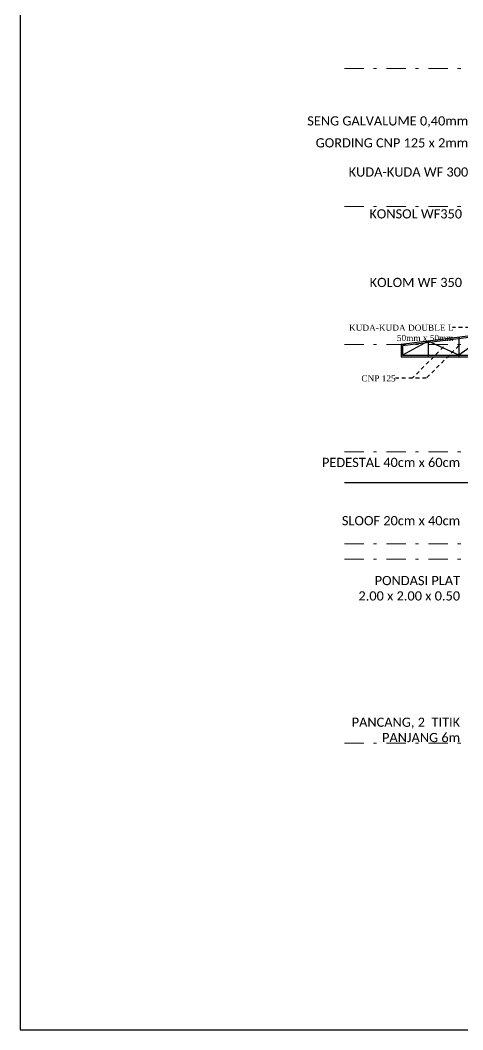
# Model space of a CAD drawing. Header units: millimetres. Extents: x 2175 to 3376, y 1504 to 1740.
# Drawn here: x 2985.68 to 3000.11, y 1615.31 to 1648.24 of the extents above; entities that cross this region are included whole.
import ezdxf

# ---------------------------------------------------------------- set-up
doc = ezdxf.new("R2010")
doc.units = ezdxf.units.MM
for name, pattern in [('DASHDOT2', [12.7, 6.35, -3.175, 0, -3.175]), ('DASHED', [19.05, 12.7, -6.35]), ('HIDDEN2', [0.1875, 0.125, -0.0625])]:
    doc.linetypes.add(name, pattern=pattern)
doc.layers.add('Garis Dim', color=131, linetype='DASHED', lineweight=9)
for name, color, linetype in [('GR', 7, 'Continuous'), ('KOP TEKS', 1, 'Continuous'), ('TEXT', 7, 'Continuous')]:
    doc.layers.add(name, color=color, linetype=linetype)
doc.styles.get("Standard").update_dxf_attribs({"font": 'arial.ttf'})

msp = doc.modelspace()

# ---------------------------------------------------------------- linework, layer by layer
at = {"ltscale": 8}
for p, q in [((2999.984, 1637.901), (2999.984, 1637.266)), ((2998.984, 1637.776), (2998.984, 1637.266))]:
    msp.add_line(p, q, dxfattribs=at)
at = {"linetype": 'HIDDEN2'}
for points in [[(3000.984, 1637.948), (3000.777, 1638.218), (2999.777, 1638.218)], [(2999.984, 1637.628), (2998.923, 1636.567), (2997.923, 1636.567)], [(2999.484, 1637.586), (2998.465, 1636.567)]]:
    msp.add_lwpolyline(points, dxfattribs=at)
at = {"ltscale": 8}
for points in [[(3002.101, 1638.166), (2998.101, 1637.666), (2998.101, 1637.266), (3002.101, 1637.266), (3002.101, 1638.166)], [(3002.051, 1637.316), (3000.984, 1638.023), (2999.984, 1637.316), (2998.984, 1637.776), (2998.151, 1637.316)]]:
    msp.add_lwpolyline(points, dxfattribs=at)
msp.add_lwpolyline([(3002.051, 1638.112), (2998.151, 1637.619), (2998.151, 1637.316), (3002.051, 1637.316)], close=True, dxfattribs=at)
at = {"layer": 'Garis Dim', "linetype": 'DASHDOT2', "ltscale": 0.1}
for p, q in [((2996.251, 1646.666), (3070.751, 1646.666)), ((2996.251, 1642.166), (3070.751, 1642.166)), ((2996.251, 1637.666), (3070.751, 1637.666)), ((2996.251, 1634.166), (3070.751, 1634.166)), ((2996.251, 1631.166), (3070.756, 1631.166)), ((2996.251, 1630.666), (3070.756, 1630.666)), ((2996.251, 1624.666), (3070.751, 1624.666))]:
    msp.add_line(p, q, dxfattribs=at)
at = {"layer": 'GR'}
msp.add_line((2996.251, 1633.166), (3070.751, 1633.166), dxfattribs=at)
at = {"layer": 'KOP TEKS', "color": 2}
msp.add_lwpolyline([(2985.681, 1681.172), (2985.681, 1615.315), (3078.821, 1615.315), (3078.821, 1681.172)], close=True, dxfattribs=at)

# ---------------------------------------------------------------- texts
at = {"layer": 'TEXT'}
for s, insert, char_height, width, attachment_point in [('\\pxqr;{\\fCalibri Light|b0|i0|c0|p34;SENG GALVALUME 0,40mm}', (3000.29, 1645.109), 0.3, 5.53205, 3), ('\\pxqr;{\\fCalibri Light|b0|i0|c0|p34;GORDING CNP 125 x 2mm}', (3000.29, 1644.393), 0.3, 5.53205, 3), ('\\pxqr;{\\fCalibri Light|b0|i0|c0|p34;KUDA-KUDA WF 300}', (3000.29, 1643.442), 0.3, 5.53205, 3), ('\\pxqr;{\\fCalibri Light|b0|i0|c0|p34;KONSOL WF350}', (3000.089, 1642.077), 0.3, 5.53205, 3), ('\\pxqr;{\\fCalibri Light|b0|i0|c0|p34;KOLOM WF 350}', (3000.088, 1639.84), 0.3, 5.53205, 3), ('\\pxqr;{\\fCentury|b0|i0|c0|p18;KUDA-KUDA DOUBLE L \\P50mm x 50mm}', (2996.455, 1638.312), 0.2, 3.35495, 1), ('\\pxqr;{\\fCentury|b0|i0|c0|p18;CNP 125}', (2994.741, 1636.661), 0.2, 3.18247, 1), ('\\pxqr;{\\fCalibri Light|b0|i0|c0|p34;PEDESTAL 40cm x 60cm}', (3000.025, 1633.97), 0.3, 5.53205, 3), ('\\pxqr;{\\fCalibri Light|b0|i0|c0|p34;SLOOF 20cm x 40cm}', (3000.025, 1632.07), 0.3, 5.53205, 3), ('{\\fCalibri Light|b0|i0|c0|p34;PONDASI PLAT\\P2.00 x 2.00 x 0.50}', (3000.025, 1630.117), 0.3, 5.53205, 3), ('{\\fCalibri Light|b0|i0|c0|p34;PANCANG, 2  TITIK\\PPANJANG 6m}', (3000.025, 1625.497), 0.3, 5.53205, 3)]:
    msp.add_mtext(s, dxfattribs=dict(at, insert=insert, char_height=char_height, width=width, attachment_point=attachment_point))

doc.saveas('drawing.dxf')
